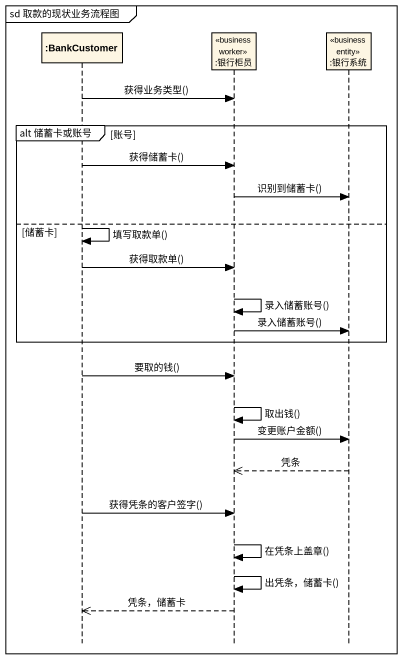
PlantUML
@startuml
mainframe sd 取款的现状业务流程图
hide footbox
participant ":BankCustomer" as BankCustomer
participant ":银行柜员" as 银行柜员 <<business worker>>
participant ":银行系统" as 银行系统 <<business entity>>

BankCustomer -> 银行柜员 : 获得业务类型()
group alt 储蓄卡或账号 [账号]
  BankCustomer -> 银行柜员 : 获得储蓄卡()
  银行柜员 -> 银行系统 : 识别到储蓄卡()
else 储蓄卡
  BankCustomer -> BankCustomer : 填写取款单()
  BankCustomer -> 银行柜员 : 获得取款单()
  银行柜员 -> 银行柜员 : 录入储蓄账号()
  银行柜员 -> 银行系统 : 录入储蓄账号()
end
BankCustomer -> 银行柜员 : 要取的钱()
银行柜员 -> 银行柜员 : 取出钱()
银行柜员 -> 银行系统 : 变更账户金额()
银行系统 -->> 银行柜员 : 凭条
BankCustomer -> 银行柜员 : 获得凭条的客户签字()
银行柜员 -> 银行柜员 : 在凭条上盖章()
银行柜员 -> 银行柜员 : 出凭条，储蓄卡()
银行柜员 -->> BankCustomer : 凭条，储蓄卡
@enduml
